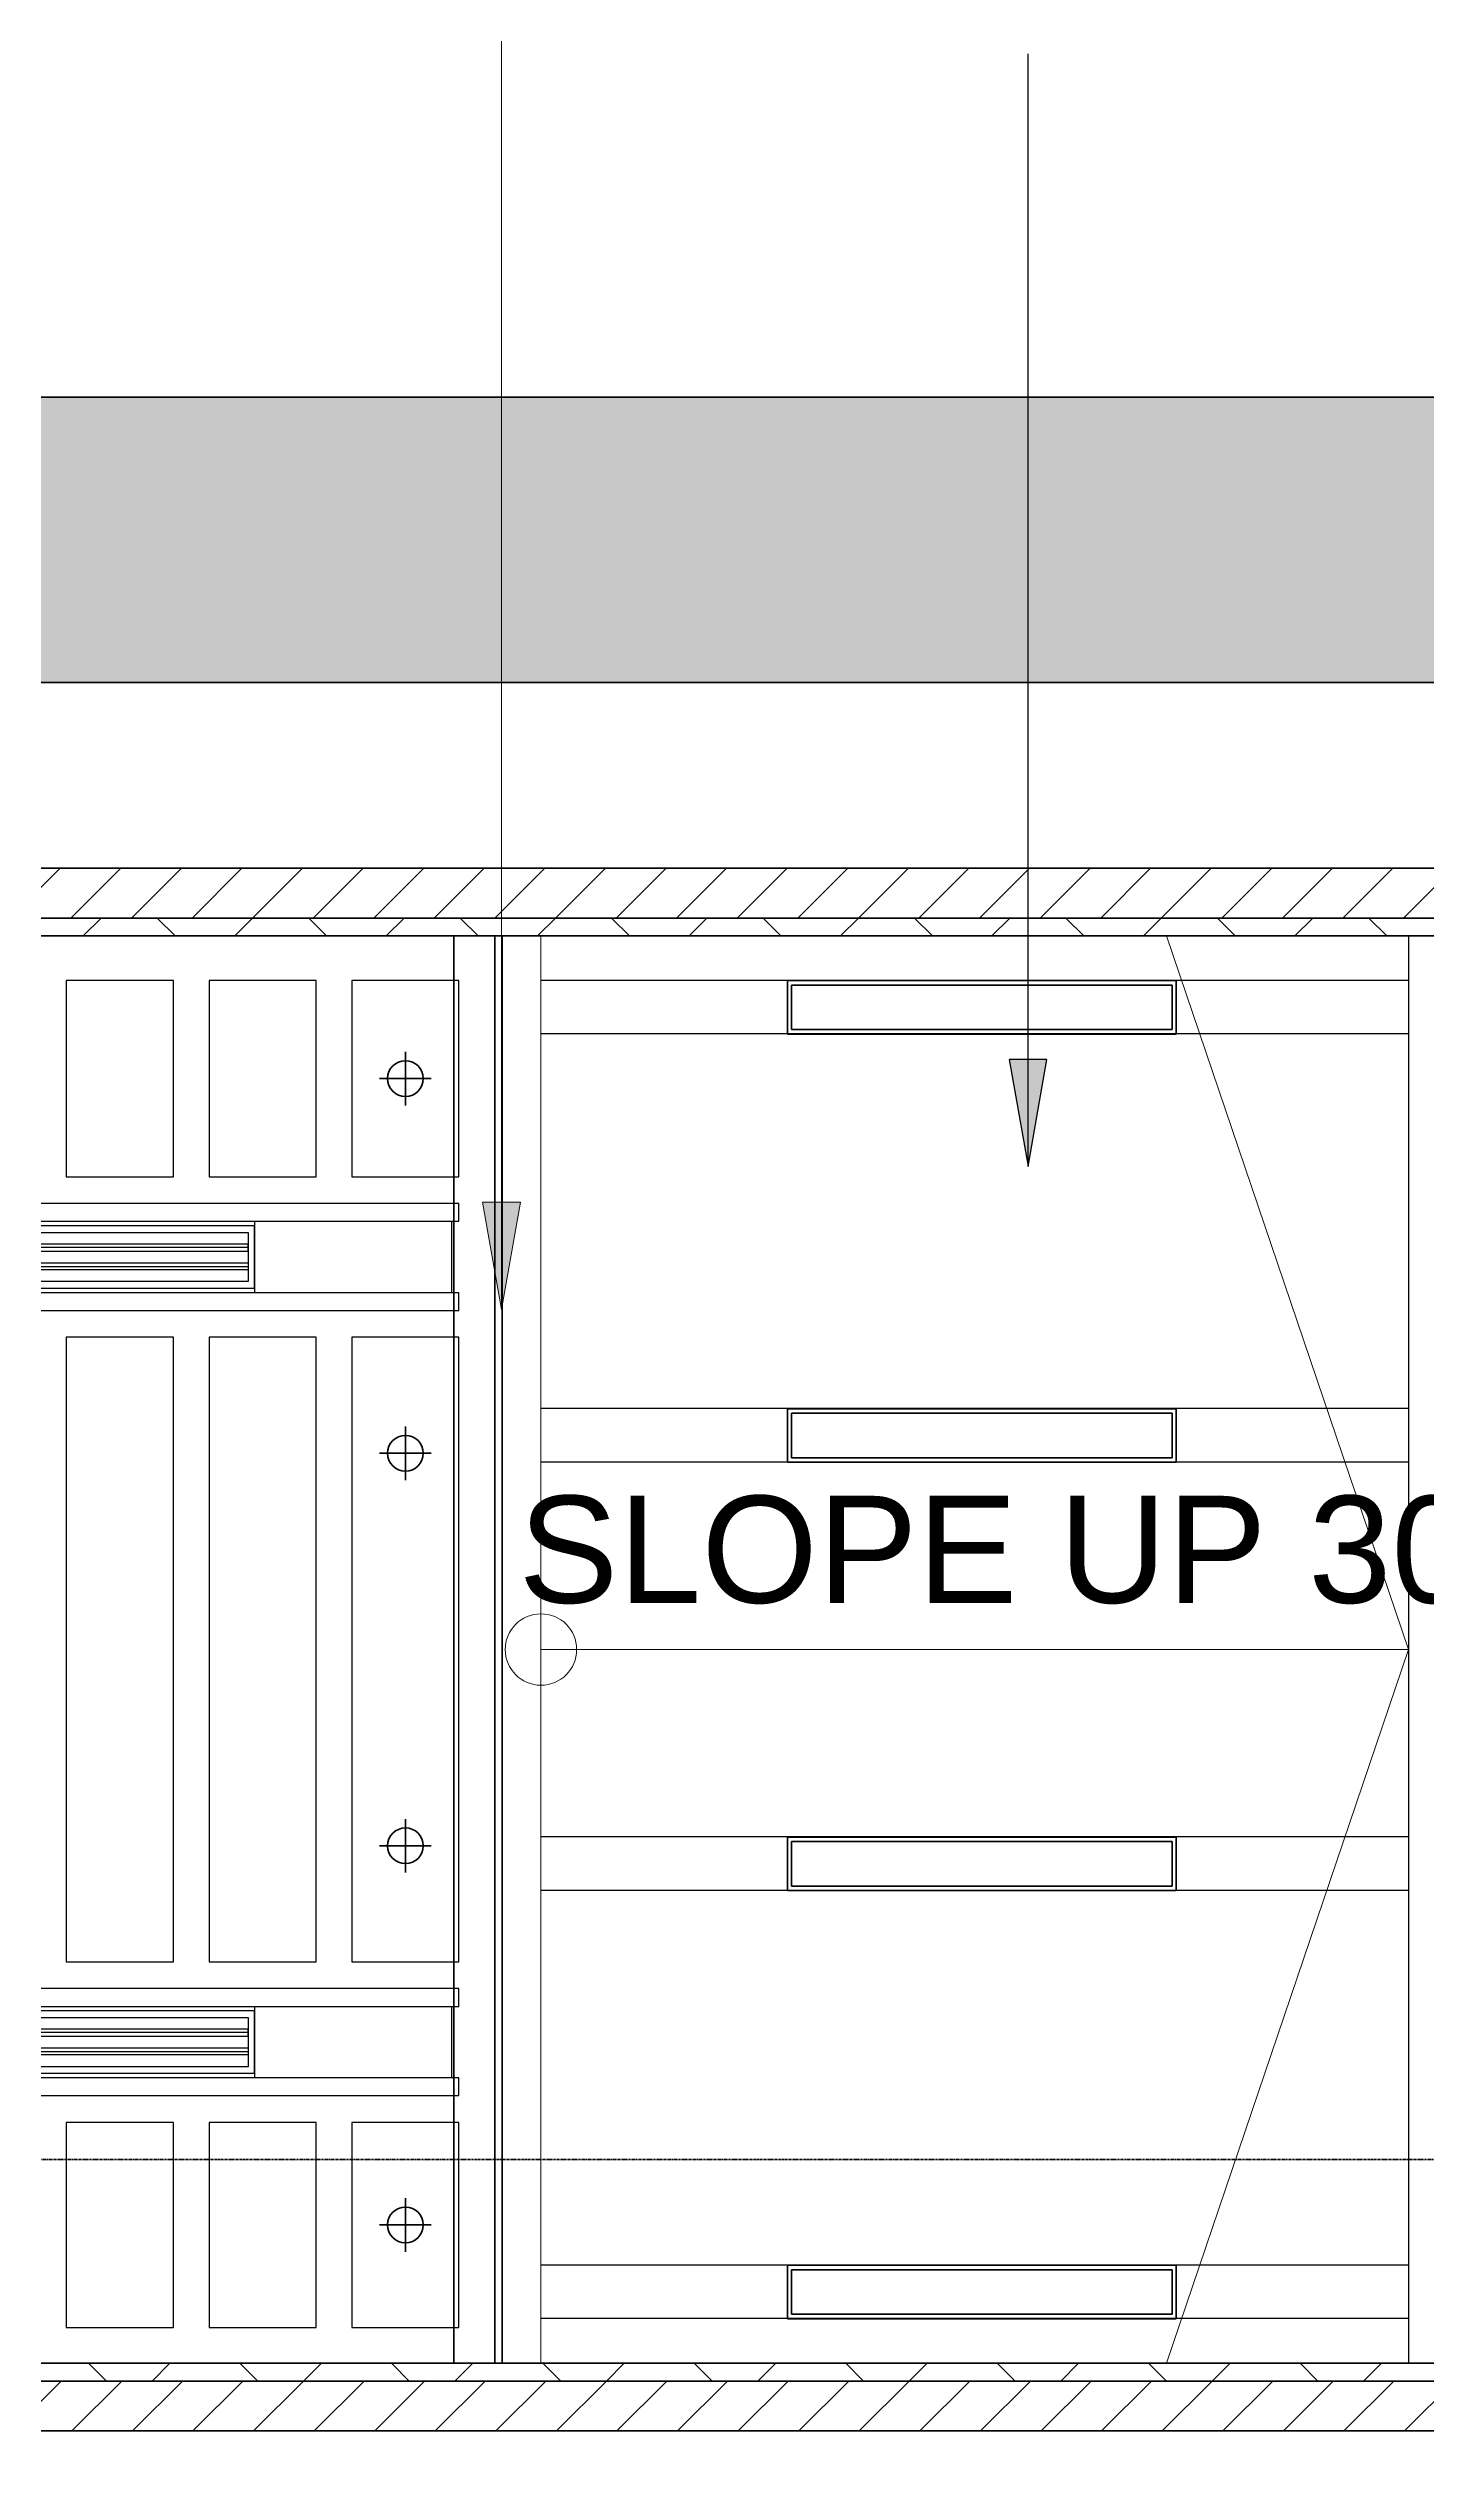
# Model space of a CAD drawing. Header units: millimetres. Extents: x -678720 to -601931, y -306 to 39239.
# Drawn here: x -642774 to -638913, y 4265 to 11056 of the extents above; entities that cross this region are included whole.
import ezdxf
from ezdxf.enums import TextEntityAlignment as Align
from ezdxf.xclip import XClip

# ---------------------------------------------------------------- set-up
doc = ezdxf.new("R2010")
doc.units = ezdxf.units.MM
doc.header["$XCLIPFRAME"] = 0
doc.linetypes.add('- SOM Dash 1_8_', pattern=[4.7625, 3.175, -1.5875])
doc.linetypes.add('DPA_Grid _ Level 100', pattern=[10, 5.5, -1.6, 1.3, -1.6])
for name, color, linetype in [('000 - WIPEOUT', 250, 'Continuous'), ('001 - ASCESSORIES', 251, 'Continuous'), ('A04_TUBE SERIES', 2, 'Continuous'), ('A11_ALU.SOLID SHEET', 2, 'Continuous')]:
    doc.layers.add(name, color=color, linetype=linetype)
for name, color, linetype, lineweight in [('008 - LIGHTING', 1, 'Continuous', 9), ('A-ANNO-NOTE', 3, 'Continuous', 25), ('A-CLNG', 2, 'Continuous', 9), ('A-CLNG-PATT', 2, 'Continuous', 9), ('A-DETL-GENF', 2, 'Continuous', 35), ('A-WALL', 5, 'Continuous', 35), ('A-WALL-FNSH', 2, 'Continuous', 35), ('A-WALL-PATT', 1, 'Continuous', 35), ('E-LITE-EQPM', 2, 'Continuous', 35), ('G-ANNO-SECL', 3, 'Continuous', 9), ('G-ANNO-TEXT', 3, 'Continuous', 9), ('I-WALL-E', 2, 'Continuous', 35)]:
    doc.layers.add(name, color=color, linetype=linetype, lineweight=lineweight)
doc.styles.add('Arial_2', font='arial.ttf', dxfattribs={"height": 300})
pattern_1 = [(45, (0, 0), (-84.852814, 84.852814), [])]
pattern_2 = [(45, (0, 0), (-212.13203, 212.13203), []), (135, (0, 0), (-212.13203, -212.13203), [])]

# ---------------------------------------------------------------- blocks, each defined once
blk = doc.blocks.new('L1_1_FLUORESCENT W DISFUSSER - 1195L x 595W x 85H - 36W-17030651-4234-01 ENLARGED MULTI-PURPOSE LEVEL - REFLECTED CEILING PLAN - SHEET 5')
at = {"layer": 'E-LITE-EQPM'}
for p, q in [((-640703.2, 7093.6), (-640703.2, 7243.6)), ((-640703.2, 7243.6), (-639614.6, 7243.6)), ((-639614.6, 7243.6), (-640703.2, 7243.6)), ((-640703.2, 7243.6), (-640703.2, 7093.6)), ((-640692.2, 7106.3), (-640692.2, 7230.9)), ((-640692.2, 7230.9), (-639625.6, 7230.9)), ((-639625.6, 7230.9), (-640692.2, 7230.9)), ((-640692.2, 7230.9), (-640692.2, 7106.3)), ((-640692.2, 7230.9), (-640692.2, 7106.3)), ((-639625.6, 7230.9), (-640692.2, 7230.9)), ((-639625.6, 7230.9), (-639625.6, 7106.3)), ((-639625.6, 7106.3), (-639625.6, 7230.9)), ((-639625.6, 7106.3), (-639625.6, 7230.9)), ((-639614.6, 7243.6), (-639614.6, 7093.6)), ((-639614.6, 7093.6), (-639614.6, 7243.6)), ((-639614.6, 7093.6), (-640703.2, 7093.6)), ((-640703.2, 7093.6), (-639614.6, 7093.6)), ((-639625.6, 7106.3), (-640692.2, 7106.3)), ((-640692.2, 7106.3), (-639625.6, 7106.3)), ((-640692.2, 7106.3), (-639625.6, 7106.3))]:
    blk.add_line(p, q, dxfattribs=at)
blk = doc.blocks.new('DPA_DT_Arrow-Stair_Ramp-Direction - Arrow Stair Line-18479704-4234-01 ENLARGED MULTI-PURPOSE LEVEL - REFLECTED CEILING PLAN - SHEET 5')
at = {"layer": 'A-DETL-GENF', "lineweight": 9}
for q in [(1447.7, 2750), (-304.8, 750), (1448, -1250)]:
    blk.add_line((2126, 750), q, dxfattribs=at)
blk.add_circle((-304.8, 750), 100, dxfattribs=at)
blk = doc.blocks.new('*U326')
at = {"layer": 'A-CLNG'}
for p, q in [((-5946, -710), (-8376.8, -710)), ((-8376.8, -710), (-8376.8, -4710)), ((-8376.8, -4710), (-8376.8, -710)), ((-8376.8, -710), (-5946, -710)), ((-5946, -4710), (-5946, -710)), ((-5946, -710), (-5946, -4710)), ((-8376.8, -4710), (-5946, -4710)), ((-5946, -4710), (-8376.8, -4710))]:
    blk.add_line(p, q, dxfattribs=at)
blk = doc.blocks.new('LGF_DL_SAA_LowPower_DL1a - LGF_DL_SAA_LowPower_DL1a-8832329-4130-01 MULTI-PURPOSE LEVEL - REFLECTED CEILING PLAN')
at = {"layer": 'A-DETL-GENF'}
for p, q in [((0, 75), (0, -75)), ((72.5, 0), (-72.5, 0))]:
    blk.add_line(p, q, dxfattribs=at)
blk.add_circle((0, 0), 50, dxfattribs=at)
blk = doc.blocks.new('C-1-PP19-AR-4130-01-B_20250829-225100_EXLIGHT')
at = {"layer": 'E-LITE-EQPM', "extrusion": (0, 0, -1), "rotation": 180}
for p in [(-102908.5, 4590), (-102908.5, 3540), (-102908.5, 2440), (-102908.5, 1377.5)]:
    blk.add_blockref('LGF_DL_SAA_LowPower_DL1a - LGF_DL_SAA_LowPower_DL1a-8832329-4130-01 MULTI-PURPOSE LEVEL - REFLECTED CEILING PLAN', p, dxfattribs=at)
blk = doc.blocks.new('*U707')
blk.add_point((0, 0))
at = {"layer": 'Defpoints', "color": 250}
blk.add_text('AL.SHEET-HAT-TYPE-C', height=7, rotation=270, dxfattribs=at).set_placement((15, 0), align=Align.BOTTOM_CENTER)
blk.add_wipeout([(0, -100), (552.1, -100), (552.1, 100), (0, 100)]).dxf.layer = '000 - WIPEOUT'
at = {"layer": 'A11_ALU.SOLID SHEET', "color": 0}
blk.add_lwpolyline([(0, -100), (552.1, -100), (552.1, 100), (0, 100)], close=True, dxfattribs=at)
blk = doc.blocks.new('*U697')
at = {"layer": '001 - ASCESSORIES', "color": 0, "linetype": 'ByBlock'}
blk.add_lwpolyline([(800, 87.5), (-800, 87.5), (-800, -87.5), (800, -87.5)], close=True, dxfattribs=at)
at = {"layer": '001 - ASCESSORIES', "linetype": 'ByBlock'}
for points in [[(-781.5, 69), (781.5, 69), (781.5, -69), (-781.5, -69)], [(781.5, 36.3), (-781.5, 36.3), (-781.5, 16.3), (781.5, 16.3)], [(-781.5, -16.3), (781.5, -16.3), (781.5, -36.3), (-781.5, -36.3)]]:
    blk.add_lwpolyline(points, close=True, dxfattribs=at)
for points in [[(781.5, 26.3), (-781.5, 26.3)], [(-781.5, -26.3), (781.5, -26.3)]]:
    blk.add_lwpolyline(points, dxfattribs=at)
blk = doc.blocks.new('*U709')
blk.add_wipeout([(-25, 0), (25, 0), (25, 81755), (-25, 81755)]).dxf.layer = '000 - WIPEOUT'
at = {"layer": 'A04_TUBE SERIES', "color": 0}
blk.add_lwpolyline([(-25, 0), (25, 0), (25, 81755), (-25, 81755)], close=True, dxfattribs=at)
at = {"layer": 'Defpoints', "color": 250, "flags": 1}
blk.add_attdef('EXTR.OVL-LENGTH_', (-33.1, -9), '', height=5, dxfattribs=at)
blk = doc.blocks.new('*U710')
blk.add_wipeout([(-25, 0), (25, 0), (25, 81755), (-25, 81755)]).dxf.layer = '000 - WIPEOUT'
at = {"layer": 'A04_TUBE SERIES', "color": 0}
blk.add_lwpolyline([(-25, 0), (25, 0), (25, 81755), (-25, 81755)], close=True, dxfattribs=at)
at = {"layer": 'Defpoints', "color": 250, "flags": 1}
blk.add_attdef('EXTR.OVL-LENGTH_', (-33.1, -9), '', height=5, dxfattribs=at)
blk = doc.blocks.new('*U713')
blk.add_wipeout([(-25, 0), (25, 0), (25, 81755), (-25, 81755)]).dxf.layer = '000 - WIPEOUT'
at = {"layer": 'A04_TUBE SERIES', "color": 0}
blk.add_lwpolyline([(-25, 0), (25, 0), (25, 81755), (-25, 81755)], close=True, dxfattribs=at)
at = {"layer": 'Defpoints', "color": 250, "flags": 1}
blk.add_attdef('EXTR.OVL-LENGTH_', (-33.1, -9), '', height=5, dxfattribs=at)
blk = doc.blocks.new('*U825')
at = {"color": 3}
for points in [[(-875, -39650), (875, -39650), (875, -39950), (-875, -39950)], [(-875, -40050), (875, -40050), (875, -40350), (-875, -40350)], [(-875, -40450), (875, -40450), (875, -40750), (-875, -40750)]]:
    blk.add_wipeout(points, dxfattribs=at).dxf.layer = '000 - WIPEOUT'
at = {"layer": 'A11_ALU.SOLID SHEET', "color": 0, "linetype": 'ByBlock'}
for points in [[(-875, -39950), (875, -39950), (875, -39650), (-875, -39650)], [(-875, -40350), (875, -40350), (875, -40050), (-875, -40050)], [(-875, -40750), (875, -40750), (875, -40450), (-875, -40450)]]:
    blk.add_lwpolyline(points, close=True, dxfattribs=at)
blk = doc.blocks.new('*U826')
at = {"color": 3}
for points in [[(-275, -39650), (275, -39650), (275, -39950), (-275, -39950)], [(-275, -40050), (275, -40050), (275, -40350), (-275, -40350)], [(-275, -40450), (275, -40450), (275, -40750), (-275, -40750)]]:
    blk.add_wipeout(points, dxfattribs=at).dxf.layer = '000 - WIPEOUT'
at = {"layer": 'A11_ALU.SOLID SHEET', "color": 0, "linetype": 'ByBlock'}
for points in [[(-275, -39950), (275, -39950), (275, -39650), (-275, -39650)], [(-275, -40350), (275, -40350), (275, -40050), (-275, -40050)], [(-275, -40750), (275, -40750), (275, -40450), (-275, -40450)]]:
    blk.add_lwpolyline(points, close=True, dxfattribs=at)
blk = doc.blocks.new('*U827')
at = {"color": 3}
for points in [[(-287.5, -5250), (287.5, -5250), (287.5, -5550), (-287.5, -5550)], [(-287.5, -5650), (287.5, -5650), (287.5, -5950), (-287.5, -5950)], [(-287.5, -6050), (287.5, -6050), (287.5, -6350), (-287.5, -6350)]]:
    blk.add_wipeout(points, dxfattribs=at).dxf.layer = '000 - WIPEOUT'
at = {"layer": 'A11_ALU.SOLID SHEET', "color": 0, "linetype": 'ByBlock'}
for points in [[(-287.5, -5550), (287.5, -5550), (287.5, -5250), (-287.5, -5250)], [(-287.5, -5950), (287.5, -5950), (287.5, -5650), (-287.5, -5650)], [(-287.5, -6350), (287.5, -6350), (287.5, -6050), (-287.5, -6050)]]:
    blk.add_lwpolyline(points, close=True, dxfattribs=at)
blk = doc.blocks.new('*U964')
blk.add_lwpolyline([(112175, 990), (118835, 990), (118835, 6191), (112175, 6191), (112175, 4990), (105719, 4990), (105719, 990)], close=True)
blk.add_lwpolyline([(21173.4, -580), (28210, -580), (28210, -6850), (45954.2, -6850), (45954.2, 600), (82995.1, 600), (83086.5, 650), (90052, 650), (90392, 990), (103159.2, 990), (103159.2, 4990), (21173.4, 4990), (21173.4, 3485.5), (21203.4, 3485.5), (21203.4, 925.5), (21173.4, 925.5), (21173.4, -580)])
at = {"layer": 'A11_ALU.SOLID SHEET', "color": 0, "linetype": 'ByBlock', "rotation": 90}
for name, p in [('*U826', (62308.5, 4590)), ('*U825', (62308.5, 2990)), ('*U827', (96708.5, 1377.5))]:
    blk.add_blockref(name, p, dxfattribs=at)
at = {"layer": 'A11_ALU.SOLID SHEET', "color": 1}
for p in [(102486, 4090), (102486, 1890)]:
    blk.add_blockref('*U707', p, dxfattribs=at)
at = {"layer": '008 - LIGHTING'}
for p in [(101686, 4090), (101686, 1890)]:
    blk.add_blockref('*U697', p, dxfattribs=at)
at = {"layer": 'A04_TUBE SERIES', "color": 0, "linetype": 'ByBlock', "rotation": 270}
for name, p in [('*U709', (21303.5, 4215)), ('*U710', (21303.5, 3965)), ('*U713', (21303.5, 2015)), ('*U710', (21303.5, 1765))]:
    blk.add_blockref(name, p, dxfattribs=at)

msp = doc.modelspace()

# ---------------------------------------------------------------- block references
at = {"layer": 'A11_ALU.SOLID SHEET'}
ref = msp.add_blockref('*U964', (-744682.4, 3579), dxfattribs=at)
XClip(ref).set_block_clipping_path([(69798.6834257276, -3885.5002684942), (120965.0023936313, 33679.9972602262)])

# ---------------------------------------------------------------- next in the draw order: hatches: boundary and pattern name
at = {"layer": 'A-ANNO-NOTE'}
msp.add_hatch(color=256, dxfattribs=at).paths.add_polyline_path([(-640029.5, 7922.9), (-639976.6, 8222.9), (-640082.4, 8222.9)])
at = {"layer": 'A-CLNG-PATT', "lineweight": 25}
h = msp.add_hatch(dxfattribs=at)
h.set_pattern_fill('FP_5', color=256, style=0, pattern_type=2)
h.set_pattern_definition([(90, (-666351.3, 5968.6), (3117.7, -2e-13), [1200, 0]), (90, (-669469, 5968.6), (3117.7, -2e-13), [1200, 0]), (0, (-669469, 7093.6), (0, -1200), [3117.69, 0]), (0, (-669469, 6043.6), (0, -1200), [3117.69, 0])])
h.paths.add_polyline_path([(-638963.4, 4569), (-638963.4, 8569), (-641394.2, 8569), (-641394.2, 4569), (-641132.3, 4569)])
at = {"layer": 'A-WALL-PATT', "lineweight": 9}
h = msp.add_hatch(dxfattribs=at)
h.set_pattern_fill('FP_1', color=256, style=0, pattern_type=2)
h.set_pattern_definition([(50, (0, 0), (728.7365, -63.7558), [76.2, -838.2]), (355, (0, 0), (-140.9716, 764.2276), [60.96, -670.56]), (100.451, (60.7, -5.3), (587.77, 700.46675), [64.76, -712.36]), (46.184, (0, 203.2), (1084.3162, -168.171), [114.3, -1257.3]), (96.636, (90.4, 189.2), (949.6099, 989.7098), [97.14, -1068.54]), (351.184, (0, 203.2), (949.6206, 989.7012), [91.44, -1005.84]), (21, (101.6, 152.4), (606.45787, -409.06057), [76.2, -838.2]), (326, (101.6, 152.4), (247.2083, 736.7529), [60.96, -670.56]), (71.451, (152.14, 118.3), (853.66825, 327.6855), [64.76, -712.36]), (37.5, (0, 0), (12.35469, 338.22012), [33.528, -628.904, 33.528, -647.192, -673.1]), (37.5, (0, 0), (12.35469, 338.22012), [-1343.152, 33.528, -639.572]), (7.5, (0, 0), (267.27887, 400.72213), [33.528, -354.584, 33.528, -613.664, -256.54]), (7.5, (0, 0), (267.27887, 400.72213), [-1035.304, 33.528, -223.012]), (327.5, (-226.57, 0), (542.36333, -22.91534), [33.528, -220.472, 33.528, -758.952, -1051.56]), (327.5, (-226.57, 0), (542.36333, -22.91534), [-1046.48, 33.528, -1018.032]), (317.5, (-328.17, 0), (592.51696, 101.7071), [33.528, -296.672, 33.528, -492.76, -746.76]), (317.5, (-328.17, 0), (592.51696, 101.7071), [-856.488, 33.528, -713.232])])
h.paths.add_polyline_path([(-633817.4, 9279), (-633817.4, 10079), (-652320.8, 10079), (-652320.8, 9279), (-636913.4, 9279)])
h = msp.add_hatch(dxfattribs=at)
h.set_pattern_fill('FP_2', color=256, style=0, pattern_type=2)
h.set_pattern_definition(pattern_1)
h.paths.add_polyline_path([(-645614.9, 8619), (-644025.6, 8619), (-644076, 8641.5), (-644079.8, 8639.4), (-644085, 8639.4), (-644091, 8644), (-644092, 8648.7), (-644157.4, 8677.9), (-644139, 8719), (-643915.3, 8619), (-632557.4, 8619), (-632557.4, 8759), (-674883.7, 8759), (-674883.7, 8619), (-672825.6, 8619), (-672876, 8641.5), (-672879.8, 8639.4), (-672885, 8639.4), (-672891, 8644), (-672892, 8648.7), (-672957.4, 8677.9), (-672939, 8719), (-672715.3, 8619), (-669225.6, 8619), (-669276, 8641.5), (-669279.8, 8639.4), (-669285, 8639.4), (-669291, 8644), (-669292, 8648.7), (-669357.4, 8677.9), (-669339, 8719), (-669115.3, 8619), (-665625.6, 8619), (-665676, 8641.5), (-665679.8, 8639.4), (-665685, 8639.4), (-665691, 8644), (-665692, 8648.7), (-665757.4, 8677.9), (-665739, 8719), (-665515.3, 8619), (-662025.6, 8619), (-662076, 8641.5), (-662079.8, 8639.4), (-662085, 8639.4), (-662091, 8644), (-662092, 8648.7), (-662157.4, 8677.9), (-662139, 8719), (-661915.3, 8619), (-658425.6, 8619), (-658476, 8641.5), (-658479.8, 8639.4), (-658485, 8639.4), (-658491, 8644), (-658492, 8648.7), (-658557.4, 8677.9), (-658539, 8719), (-658315.3, 8619), (-654825.6, 8619), (-654876, 8641.5), (-654879.8, 8639.4), (-654885, 8639.4), (-654891, 8644), (-654892, 8648.7), (-654957.4, 8677.9), (-654939, 8719), (-654715.3, 8619), (-651225.6, 8619), (-651276, 8641.5), (-651279.8, 8639.4), (-651285, 8639.4), (-651291, 8644), (-651292, 8648.7), (-651357.4, 8677.9), (-651339, 8719), (-651115.3, 8619), (-647625.6, 8619), (-647676, 8641.5), (-647679.8, 8639.4), (-647685, 8639.4), (-647691, 8644), (-647692, 8648.7), (-647757.4, 8677.9), (-647739, 8719), (-647515.3, 8619), (-645746.8, 8619)])
h = msp.add_hatch(dxfattribs=at)
h.set_pattern_fill('FP_3', color=256, style=0, pattern_type=2)
h.set_pattern_definition(pattern_2)
h.paths.add_polyline_path([(-637582.4, 8569), (-637582.4, 8619), (-643915.3, 8619), (-643803.4, 8569), (-641132.3, 8569)])
h.paths.add_polyline_path([(-659985.6, 8569), (-658313.7, 8569), (-658425.6, 8619), (-661915.3, 8619), (-661803.4, 8569), (-660051.6, 8569)])
h.paths.add_polyline_path([(-653657.3, 8569), (-651113.7, 8569), (-651225.6, 8619), (-654715.3, 8619), (-654603.4, 8569), (-653782.4, 8569)])
h.paths.add_polyline_path([(-643913.7, 8569), (-644025.6, 8619), (-647515.3, 8619), (-647403.4, 8569), (-643966.9, 8569)])
h.paths.add_polyline_path([(-658203.4, 8569), (-654713.7, 8569), (-654825.6, 8619), (-658315.3, 8619), (-658205.8, 8570.1)])
h.paths.add_polyline_path([(-662292.9, 8569), (-661913.7, 8569), (-662025.6, 8619), (-665515.3, 8619), (-665403.4, 8569), (-662358.8, 8569)])
h.paths.add_polyline_path([(-647513.7, 8569), (-647625.6, 8619), (-651115.3, 8619), (-651003.4, 8569), (-647526.6, 8569)])
h.paths.add_polyline_path([(-666973.2, 8569), (-665513.7, 8569), (-665625.6, 8619), (-669115.3, 8619), (-669003.4, 8569), (-667105.1, 8569)])
h.paths.add_polyline_path([(-670928.5, 8569), (-669113.7, 8569), (-669225.6, 8619), (-672715.3, 8619), (-672603.4, 8569), (-670994.4, 8569)])
h.paths.add_polyline_path([(-672906.1, 8569), (-672713.7, 8569), (-672825.6, 8619), (-674883.7, 8619), (-674883.7, 8569), (-672957.4, 8569)])
h = msp.add_hatch(dxfattribs=at)
h.set_pattern_fill('FP_3', color=256, style=0, pattern_type=2)
h.set_pattern_definition(pattern_2)
h.paths.add_polyline_path([(-654269.7, 4519), (-650449.4, 4519), (-650561.4, 4569), (-654219.7, 4569)])
h.paths.add_polyline_path([(-637582.4, 4519), (-637582.4, 4569), (-643251, 4569), (-643139.1, 4519), (-641132.3, 4519)])
h.paths.add_polyline_path([(-648779.1, 4519), (-646849.4, 4519), (-646961.4, 4569), (-650451, 4569), (-650339.1, 4519), (-648845.1, 4519)])
h.paths.add_polyline_path([(-643249.4, 4519), (-643361.4, 4569), (-646851, 4569), (-646739.1, 4519), (-643307.7, 4519)])
h = msp.add_hatch(dxfattribs=at)
h.set_pattern_fill('FP_2', color=256, style=0, pattern_type=2)
h.set_pattern_definition(pattern_1)
h.paths.add_polyline_path([(-644182.4, 4379), (-625797.4, 4379), (-625797.4, 4519), (-643139.1, 4519), (-643088.7, 4496.5), (-643085, 4498.7), (-643079.8, 4498.7), (-643073.7, 4494), (-643072.7, 4489.3), (-643007.4, 4460.2), (-643025.7, 4419.1), (-643249.4, 4519), (-646739.1, 4519), (-646688.7, 4496.5), (-646685, 4498.7), (-646679.8, 4498.7), (-646673.7, 4494), (-646672.7, 4489.3), (-646607.4, 4460.2), (-646625.7, 4419.1), (-646849.4, 4519), (-650339.1, 4519), (-650288.7, 4496.5), (-650285, 4498.7), (-650279.8, 4498.7), (-650273.7, 4494), (-650272.7, 4489.3), (-650207.4, 4460.2), (-650225.7, 4419.1), (-650449.4, 4519), (-654269.7, 4519), (-654409.7, 4379), (-644296.5, 4379)])
at = {"layer": 'G-ANNO-TEXT'}
msp.add_hatch(color=7, dxfattribs=at).paths.add_polyline_path([(-641504.9, 7522.3), (-641452, 7822.3), (-641557.8, 7822.3)])

# ---------------------------------------------------------------- next in the draw order: linework, layer by layer
at = {"layer": 'A-ANNO-NOTE'}
for p, q in [((-640029.5, 7922.9), (-640029.5, 11040.3)), ((-639976.6, 8222.9), (-640082.4, 8222.9)), ((-640082.4, 8222.9), (-640029.5, 7922.9)), ((-640029.5, 7922.9), (-639976.6, 8222.9))]:
    msp.add_line(p, q, dxfattribs=at)
at = {"layer": 'A-WALL', "color": 7, "lineweight": 70}
for p, q in [((-652320.8, 10079), (-633817.4, 10079)), ((-633817.4, 9279), (-652320.8, 9279)), ((-642982.4, 8759), (-632697.4, 8759)), ((-637582.4, 8619), (-642982.4, 8619)), ((-642982.4, 8619), (-637582.4, 8619)), ((-642982.4, 4519), (-636982.4, 4519)), ((-625797.4, 4379), (-642982.4, 4379))]:
    msp.add_line(p, q, dxfattribs=at)
at = {"layer": 'A-WALL-FNSH', "color": 250}
for p, q in [((-637582.4, 8569), (-642982.4, 8569)), ((-642982.4, 4569), (-637582.4, 4569)), ((-637582.4, 4519), (-642982.4, 4519))]:
    msp.add_line(p, q, dxfattribs=at)
at = {"layer": 'G-ANNO-SECL', "linetype": 'DPA_Grid _ Level 100', "lineweight": 50}
msp.add_line((-676908.9, 5139.9), (-604865.6, 5139.9), dxfattribs=at)
at = {"layer": 'G-ANNO-TEXT', "color": 10}
for p, q in [((-641504.9, 7522.3), (-641504.9, 13205.3)), ((-641452, 7822.3), (-641557.8, 7822.3)), ((-641557.8, 7822.3), (-641504.9, 7522.3)), ((-641504.9, 7522.3), (-641452, 7822.3))]:
    msp.add_line(p, q, dxfattribs=at)
at = {"layer": 'I-WALL-E', "color": 8, "linetype": '- SOM Dash 1_8_'}
for p, q in [((-641638.2, 8569), (-641638.2, 4569)), ((-641638.2, 4569), (-641638.2, 8569)), ((-641638.2, 8569), (-641523.2, 8569)), ((-641388.2, 8569), (-641638.2, 8569)), ((-641523.2, 8569), (-641503.2, 8569)), ((-641503.2, 8569), (-641388.2, 8569)), ((-641523.2, 4569), (-641638.2, 4569)), ((-641638.2, 4569), (-641388.2, 4569)), ((-641503.2, 4569), (-641523.2, 4569)), ((-641388.2, 4569), (-641503.2, 4569))]:
    msp.add_line(p, q, dxfattribs=at)
at = {"layer": 'I-WALL-E'}
for p, q in [((-641523.2, 8569), (-641523.2, 4569)), ((-641523.2, 4569), (-641523.2, 8569)), ((-641523.2, 8569), (-641503.2, 8569)), ((-641503.2, 8569), (-641503.2, 4569)), ((-641503.2, 4569), (-641503.2, 8569)), ((-641503.2, 4569), (-641523.2, 4569))]:
    msp.add_line(p, q, dxfattribs=at)

# ---------------------------------------------------------------- next in the draw order: block references
msp.add_blockref('*U326', (-633017.4, 9279))
ref = msp.add_blockref('C-1-PP19-AR-4130-01-B_20250829-225100_EXLIGHT', (-744682.4, 3579))
XClip(ref).set_block_clipping_path([(69798.6834257273, -2360.0027396104), (120965.0023936309, 33679.9972602262)])
at = {"layer": 'A-DETL-GENF'}
msp.add_blockref('DPA_DT_Arrow-Stair_Ramp-Direction - Arrow Stair Line-18479704-4234-01 ENLARGED MULTI-PURPOSE LEVEL - REFLECTED CEILING PLAN - SHEET 5', (-641089.4, 5819), dxfattribs=at)
at = {"layer": 'E-LITE-EQPM'}
for p in [(0, 1200), (0, 0), (0, -1200), (0, -2400)]:
    msp.add_blockref('L1_1_FLUORESCENT W DISFUSSER - 1195L x 595W x 85H - 36W-17030651-4234-01 ENLARGED MULTI-PURPOSE LEVEL - REFLECTED CEILING PLAN - SHEET 5', p, dxfattribs=at)

# ---------------------------------------------------------------- next in the draw order: texts
at = {"layer": 'G-ANNO-TEXT', "color": 7, "insert": (-641457.2, 6999.8), "char_height": 300, "width": 3511.391, "attachment_point": 1, "style": 'Arial_2'}
msp.add_mtext('SLOPE UP 30°', dxfattribs=at)

doc.saveas('drawing.dxf')
